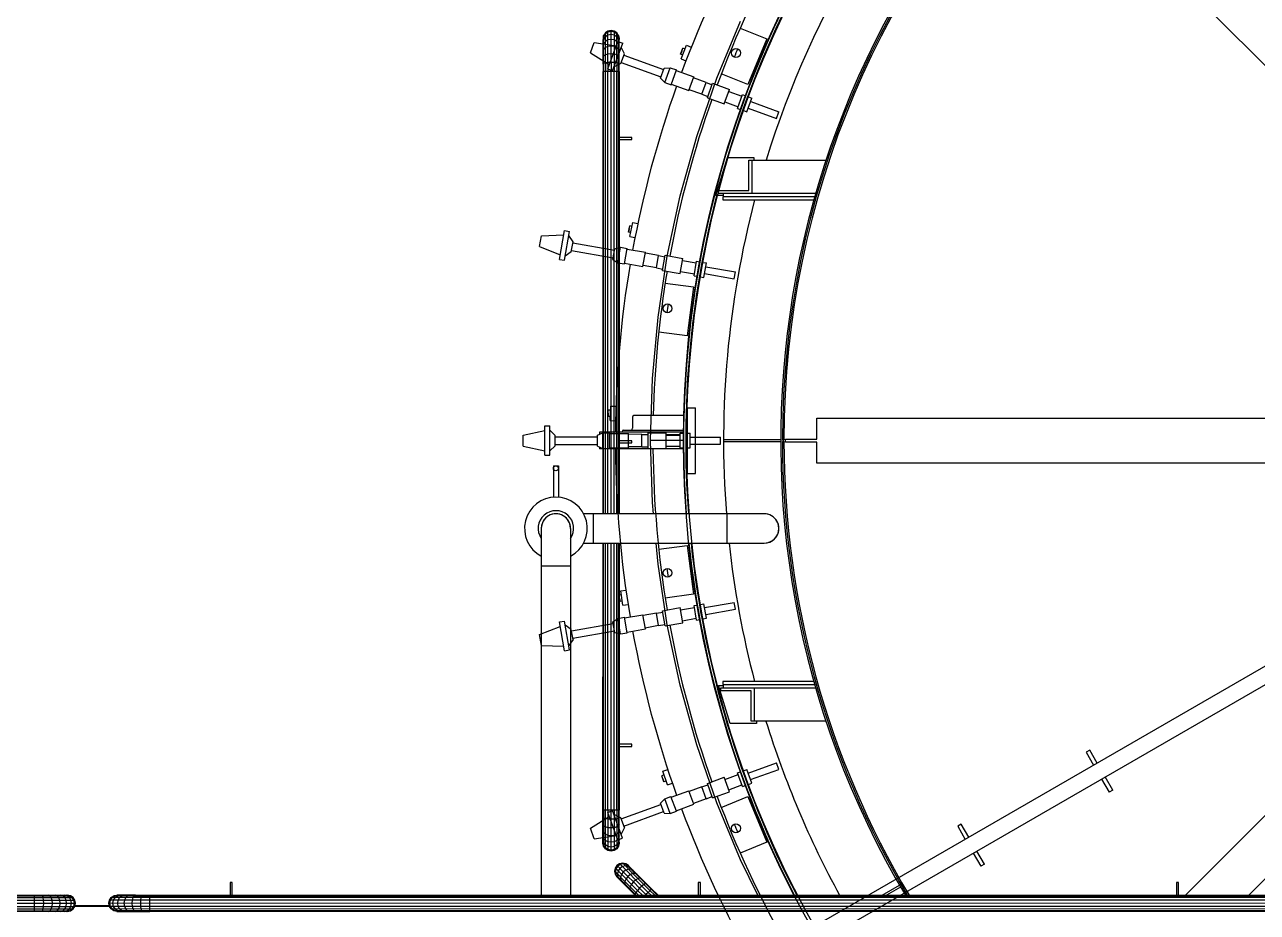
# Model space of a CAD drawing. Header units: metres. Extents: x 0 to 63075, y 0 to 44550.
# Drawn here: x 54617 to 55179, y 40156 to 40560 of the extents above; entities that cross this region are included whole.
import ezdxf

# ---------------------------------------------------------------- set-up
doc = ezdxf.new("R2010")
doc.units = ezdxf.units.M
doc.header["$LTSCALE"] = 75
for name, color, linetype in [('GSB', 7, 'Continuous'), ('ML6', 1, 'Continuous'), ('SDM', 7, 'Continuous'), ('SL1', 8, 'Continuous')]:
    doc.layers.add(name, color=color, linetype=linetype)
doc.styles.add('ROMANS', font='ROMANS.SHX')
doc.dimstyles.new('75___1-75', dxfattribs={"dimscale": 75, "dimtxt": 2.5, "dimasz": 2, "dimexe": 1.5, "dimexo": 1, "dimgap": 0.5, "dimtad": 1, "dimdec": 0, "dimzin": 12, "dimtxsty": 'ROMANS', "dimcen": 0, "dimclrd": 256, "dimclre": 256, "dimclrt": 3, "dimazin": 3, "dimtfac": 1, "dimtdec": 0, "dimtmove": 0, "dimatfit": 0, "dimfxl": 1, "dimlwd": -1, "dimlwe": -1, "dimarcsym": 0})

# ---------------------------------------------------------------- blocks, each defined once
blk = doc.blocks.new('A$C6bae614f')
at = {"layer": 'SL1'}
for p, q in [((382615.5, 43812.3), (380987, 45440.9)), ((379971.8, 44754), (380043.4, 44926.9)), ((380042.5, 44906.6), (380122.8, 44873.3)), ((379627.9, 44883.8), (379626, 44874.5)), ((379627.9, 44881.1), (379626, 44872)), ((379626, 44874.5), (379626, 44872)), ((379627.9, 44873), (379626, 44864.6)), ((379626, 44864.6), (379626, 44872)), ((379633.1, 44891.7), (379627.9, 44883.8)), ((379633.1, 44888.8), (379627.9, 44881.1)), ((379627.9, 44881.1), (379627.9, 44883.8)), ((379627.9, 44873), (379627.9, 44881.1)), ((379633.1, 44880.1), (379627.9, 44873)), ((379627.9, 44798.8), (379627.9, 44873)), ((379641.1, 44897), (379633.1, 44891.7)), ((379641.1, 44893.9), (379633.1, 44888.8)), ((379633.1, 44800.6), (379633.1, 44891.7)), ((379641.1, 44884.9), (379633.1, 44880.1)), ((379641.1, 44870.3), (379633.1, 44866.1)), ((379650.4, 44898.9), (379641.1, 44897)), ((379641.1, 44884.9), (379641.1, 44897)), ((379650.4, 44895.8), (379641.1, 44893.9)), ((379650.4, 44886.6), (379641.1, 44884.9)), ((379641.1, 44870.3), (379641.1, 44884.9)), ((379650.4, 44871.7), (379641.1, 44870.3)), ((379641.1, 44801.7), (379641.1, 44870.3)), ((379659.7, 44897), (379650.4, 44898.9)), ((379650.4, 44886.6), (379650.4, 44898.9)), ((379659.7, 44893.9), (379650.4, 44895.8)), ((379650.4, 44802.2), (379650.4, 44886.6)), ((379659.7, 44884.9), (379650.4, 44886.6)), ((379659.7, 44870.3), (379650.4, 44871.7)), ((379667.7, 44891.7), (379659.7, 44897)), ((379659.7, 44897), (379659.7, 44801.7)), ((379667.7, 44888.8), (379659.7, 44893.9)), ((379667.7, 44880.1), (379659.7, 44884.9)), ((379667.7, 44866.1), (379659.7, 44870.3)), ((379672.9, 44883.8), (379667.7, 44891.7)), ((379667.7, 44800.6), (379667.7, 44891.7)), ((379672.9, 44881.1), (379667.7, 44888.8)), ((379672.9, 44873), (379667.7, 44880.1)), ((379672.9, 44883.8), (379674.8, 44874.5)), ((379672.9, 44881.1), (379672.9, 44883.8)), ((379674.8, 44872), (379672.9, 44881.1)), ((379672.9, 44873), (379672.9, 44881.1)), ((379672.9, 44798.8), (379672.9, 44873)), ((379674.8, 44864.6), (379672.9, 44873)), ((379674.6, 44873.2), (379674.8, 44874.5)), ((379674.8, 44874.5), (379674.8, 44872)), ((379674.8, 44864.6), (379674.8, 44872)), ((380122.8, 44873.3), (380065.4, 44734.7)), ((379587.9, 44830.9), (379599.4, 44862.5)), ((379587.9, 44830.9), (379645.1, 44795.4)), ((379599.4, 44862.5), (379666.1, 44853)), ((379626, 44796.7), (379626, 44864.6)), ((379627.9, 44860), (379626, 44852.7)), ((379627.9, 44842.6), (379626, 44836.8)), ((379633.1, 44866.1), (379627.9, 44860)), ((379633.1, 44847.6), (379627.9, 44842.6)), ((379641.1, 44850.9), (379633.1, 44847.6)), ((379640.4, 44782.4), (379670.8, 44865.9)), ((379650.4, 44852), (379641.1, 44850.9)), ((379659.7, 44850.9), (379650.4, 44852)), ((379655.2, 44777), (379685.7, 44860.5)), ((379667.7, 44847.6), (379659.7, 44850.9)), ((379672.9, 44860), (379667.7, 44866.1)), ((379672.9, 44842.6), (379667.7, 44847.6)), ((379670.8, 44865.9), (379685.7, 44860.5)), ((379674.8, 44852.7), (379672.9, 44860)), ((379674.8, 44836.8), (379672.9, 44842.6)), ((379674.8, 44796.7), (379674.8, 44864.6)), ((379690.8, 44827.9), (379681.2, 44848.3)), ((379861.3, 44827.4), (379868.5, 44845.3)), ((379864.9, 44836.3), (379861.3, 44827.4)), ((379863.1, 44813.4), (379879.5, 44854.1)), ((379864.9, 44836.3), (379868.5, 44845.3)), ((379874.9, 44842.7), (379868.5, 44845.3)), ((379879.5, 44854.1), (379893.9, 44848.3)), ((379627.9, 44821.9), (379626, 44817.9)), ((379627.9, 44798.8), (379626, 44796.7)), ((379626, 44796.7), (379626, 44774.5)), ((379633.1, 44825.3), (379627.9, 44821.9)), ((379633.1, 44800.6), (379627.9, 44798.8)), ((379627.9, 44798.8), (379627.9, 44774.5)), ((379633.1, 44800.6), (379633.1, 44774.5)), ((379641.1, 44827.6), (379633.1, 44825.3)), ((379641.1, 44801.7), (379633.1, 44800.6)), ((379650.4, 44828.4), (379641.1, 44827.6)), ((379650.4, 44802.2), (379641.1, 44801.7)), ((379641.1, 44801.7), (379641.1, 44774.5)), ((379659.7, 44827.6), (379650.4, 44828.4)), ((379659.7, 44801.7), (379650.4, 44802.2)), ((379650.4, 44802.2), (379650.4, 44774.5)), ((379667.7, 44825.3), (379659.7, 44827.6)), ((379659.7, 44801.7), (379659.7, 44774.5)), ((379667.7, 44800.6), (379659.7, 44801.7)), ((379680.1, 44798.7), (379659.7, 44789.2)), ((379672.9, 44821.9), (379667.7, 44825.3)), ((379667.7, 44800.6), (379667.7, 44774.5)), ((379672.9, 44798.8), (379667.7, 44800.6)), ((379674.8, 44817.9), (379672.9, 44821.9)), ((379674.8, 44796.7), (379672.9, 44798.8)), ((379672.9, 44798.8), (379672.9, 44774.5)), ((379674.8, 44774.5), (379674.8, 44796.7)), ((379680.1, 44798.7), (379690.8, 44827.9)), ((379681.5, 44802.4), (379801.9, 44758.6)), ((379689.4, 44824.2), (379809.8, 44780.3)), ((379867.7, 44824.8), (379861.3, 44827.4)), ((379863.1, 44813.4), (379877.8, 44807.4)), ((379626, 43431.9), (379626, 44774.5)), ((379627.9, 44774.5), (379626, 44774.5)), ((379627.8, 43431.9), (379627.9, 44774.5)), ((379633.1, 44774.5), (379627.9, 44774.5)), ((379650.4, 44774.5), (379633.1, 44774.5)), ((379633.1, 43431.9), (379633.1, 44774.5)), ((379640.4, 44782.4), (379655.2, 44777)), ((379641, 43431.9), (379641.1, 44774.5)), ((379672.9, 44774.5), (379650.4, 44774.5)), ((379650.4, 43431.9), (379650.4, 44774.5)), ((379659.7, 43431.9), (379659.7, 44774.5)), ((379667.6, 43431.9), (379667.7, 44774.5)), ((379672.9, 43431.9), (379672.9, 44774.5)), ((379674.8, 44774.5), (379672.9, 44774.5)), ((379674.8, 44774.5), (379674.8, 43431.9)), ((379800.3, 44754.1), (379811.4, 44784.8)), ((379811.4, 44784.8), (379829.7, 44786.2)), ((379813.3, 44741.3), (379829.7, 44786.2)), ((379829.7, 44786.2), (379848.7, 44779.3)), ((379832.4, 44734.4), (379848.7, 44779.3)), ((379848.1, 44777.5), (379901.6, 44758)), ((379886.5, 44716.7), (379901.6, 44758)), ((379939.1, 44741.2), (379900.6, 44755.4)), ((380065.4, 44734.7), (379985.1, 44768)), ((379800.3, 44754.1), (379813.3, 44741.3)), ((379813.3, 44741.3), (379832.4, 44734.4)), ((379833.1, 44736.2), (379886.5, 44716.7)), ((379926.1, 44705.4), (379887.5, 44719.3)), ((379910.7, 44577), (379971.8, 44754)), ((379926.1, 44705.4), (379939.1, 44741.2)), ((379939.1, 44741.2), (379957.3, 44734.6)), ((379942.7, 44694.6), (379958.8, 44738.8)), ((379958.8, 44738.8), (380009.8, 44720.2)), ((379993.8, 44676.1), (380009.8, 44720.2)), ((379926.1, 44705.4), (379944.3, 44698.8)), ((379942.7, 44694.6), (379993.8, 44676.1)), ((379996.1, 44682.4), (380036.2, 44667.8)), ((380007.5, 44713.9), (380047.7, 44699.3)), ((380034.3, 44662.6), (380049.5, 44704.4)), ((380049.5, 44704.4), (380059, 44701)), ((380063, 44652.2), (380078.2, 44694)), ((380067.9, 44697.7), (380078.2, 44694)), ((380074.2, 44683.1), (380160, 44651.9)), ((380034.3, 44662.6), (380043.8, 44659.2)), ((380052.7, 44655.9), (380063, 44652.2)), ((380067, 44663.1), (380152.8, 44631.9)), ((380152.8, 44631.9), (380160, 44651.9)), ((379713.9, 44574.5), (379674.8, 44574.5)), ((379674.8, 44568.1), (379713.9, 44568.1)), ((379713.9, 44568.1), (379713.9, 44574.5)), ((379860.4, 44396.7), (379910.7, 44577)), ((379968.7, 44398.1), (380003.7, 44513.1)), ((380003.7, 44513.1), (380083.7, 44513.1)), ((380068.2, 44413.6), (380068.2, 44505.7)), ((380068.2, 44505.7), (380303, 44505.7)), ((380077.7, 44505.7), (380077.7, 44404.1)), ((380083.7, 44513.1), (380083.7, 44505.7)), ((379821.1, 44213.7), (379860.4, 44396.7)), ((379991.9, 44398.1), (379968.7, 44398.1)), ((379976.1, 44404.1), (379976.1, 44413.6)), ((379976.1, 44413.6), (380068.2, 44413.6)), ((380271.5, 44404.1), (379976.1, 44404.1)), ((380268.7, 44394.6), (379989.4, 44394.6)), ((379989.4, 44394.6), (379989.4, 44385)), ((379989.4, 44385), (380266, 44385)), ((379991.9, 44394.6), (379991.9, 44404.1)), ((379703.2, 44287), (379707.3, 44305.9)), ((379705.2, 44296.5), (379707.3, 44305.9)), ((379714, 44304.5), (379707.3, 44305.9)), ((379707.5, 44273.5), (379716.6, 44316.5)), ((379716.6, 44316.5), (379731.7, 44313.3)), ((379433.4, 44243.1), (379439.2, 44276.2)), ((379439.2, 44276.2), (379506.5, 44278.4)), ((379493.5, 44204.4), (379508.9, 44291.9)), ((379508.9, 44291.9), (379524.5, 44289.2)), ((379509.1, 44201.6), (379524.5, 44289.2)), ((379535.2, 44257.9), (379522.3, 44276.4)), ((379705.2, 44296.5), (379703.2, 44287)), ((379710, 44285.6), (379703.2, 44287)), ((379707.5, 44273.5), (379723, 44270.2)), ((379433.4, 44243.1), (379495.9, 44217.9)), ((379529.8, 44227.3), (379535.2, 44257.9)), ((379530.5, 44231.2), (379656.7, 44209)), ((379534.5, 44254), (379660.7, 44231.8)), ((379655.9, 44204.3), (379661.5, 44236.4)), ((379661.5, 44236.4), (379679.2, 44241)), ((379670.9, 44194), (379679.2, 44241)), ((379679.2, 44241), (379699.2, 44237.5)), ((379690.9, 44190.4), (379699.2, 44237.5)), ((379698.9, 44235.6), (379755, 44225.7)), ((379493.5, 44204.4), (379509.1, 44201.6)), ((379529.8, 44227.3), (379511.3, 44214.4)), ((379655.9, 44204.3), (379670.9, 44194)), ((379670.9, 44194), (379690.9, 44190.4)), ((379747.3, 44182.4), (379755, 44225.7)), ((379794.8, 44215.7), (379754.5, 44223)), ((379788.2, 44178.2), (379794.8, 44215.7)), ((379793, 44028.6), (379821.1, 44213.7)), ((379794.8, 44215.7), (379813.9, 44212.3)), ((379806.5, 44170.5), (379814.7, 44216.7)), ((379814.7, 44216.7), (379868.1, 44207.3)), ((379860, 44161), (379868.1, 44207.3)), ((379867, 44200.7), (379909, 44193.3)), ((379902.2, 44154.8), (379910, 44198.7)), ((379910, 44198.7), (379919.9, 44196.9)), ((379929.3, 44195.3), (379940, 44193.4)), ((379691.3, 44192.3), (379747.3, 44182.4)), ((379788.2, 44178.2), (379747.8, 44185.2)), ((379788.2, 44178.2), (379807.3, 44174.8)), ((379806.5, 44170.5), (379860, 44161)), ((379861.1, 44167.6), (379903.2, 44160.2)), ((379932.3, 44149.5), (379940, 44193.4)), ((379934.3, 44161), (380024.2, 44145.1)), ((379938, 44181.9), (380027.9, 44166.1)), ((380024.2, 44145.1), (380027.9, 44166.1)), ((379814.7, 44132), (379900.9, 44120.7)), ((379900.9, 44120.7), (379881.3, 43971.9)), ((379902.2, 44154.8), (379912.2, 44153.1)), ((379921.5, 44151.4), (379932.3, 44149.5)), ((379776, 43842.2), (379793, 44028.6)), ((379881.3, 43971.9), (379795.1, 43983.3)), ((379770.4, 43655.1), (379776, 43842.2)), ((379641.4, 43727.4), (379642.1, 43746.8)), ((379641.7, 43737.1), (379642.1, 43746.8)), ((379649, 43746.5), (379642.1, 43746.8)), ((379647.9, 43714.9), (379649.4, 43758.8)), ((379649.4, 43758.8), (379664.9, 43758.3)), ((379881.6, 43754.1), (379907, 43754.1)), ((379881.6, 43754.1), (379881.6, 43554.1)), ((379907, 43554.1), (379907, 43754.1)), ((379641.7, 43737.1), (379641.4, 43727.4)), ((379648.4, 43727.2), (379641.4, 43727.4)), ((379647.9, 43714.9), (379663.8, 43714.3)), ((379716, 43691.8), (379716, 43725.3)), ((379871.3, 43730.3), (379719.5, 43730.3)), ((380275.1, 43722.3), (382578.2, 43722.2)), ((380275.1, 43658.8), (380275.1, 43722.3)), ((379383.3, 43670.9), (379449.2, 43684.7)), ((379383.3, 43637.3), (379383.3, 43670.9)), ((379449.2, 43609.6), (379449.2, 43698.5)), ((379449.2, 43698.5), (379465, 43698.5)), ((379465, 43609.6), (379465, 43698.5)), ((379481, 43669.6), (379465, 43685.5)), ((379481, 43638.5), (379481, 43669.6)), ((379609.1, 43670.4), (379625.8, 43677.9)), ((379609.1, 43637.7), (379609.1, 43670.4)), ((379870.5, 43679.5), (379615.4, 43679.5)), ((379615.4, 43679.5), (379615.4, 43673.2)), ((379625.8, 43630.2), (379625.8, 43677.9)), ((379625.8, 43677.9), (379646.1, 43677.9)), ((379646.1, 43630.2), (379646.1, 43677.9)), ((379646.1, 43676.1), (379703, 43676.1)), ((379684.5, 43680.8), (379684.5, 43679.5)), ((379688.1, 43685.8), (379870.5, 43685.8)), ((379703, 43632.1), (379703, 43676.1)), ((379744, 43673.1), (379703, 43673.3)), ((379744, 43635), (379744, 43673.1)), ((379744, 43673.1), (379763.4, 43673.1)), ((379763.4, 43630.6), (379763.4, 43677.6)), ((379763.4, 43677.6), (379817.7, 43677.6)), ((379817.7, 43630.6), (379817.7, 43677.6)), ((379817.7, 43673.1), (379860.4, 43673.1)), ((379817.7, 43670.8), (379860.4, 43670.8)), ((379860.4, 43631.8), (379860.4, 43676.3)), ((379860.4, 43676.3), (379870.4, 43676.3)), ((379879.9, 43676.3), (379890.9, 43676.3)), ((379890.9, 43631.8), (379890.9, 43676.3)), ((379383.3, 43637.3), (379449.2, 43623.4)), ((379481, 43638.5), (379465, 43622.6)), ((379481, 43665.6), (379609.1, 43665.6)), ((379481, 43642.5), (379609.1, 43642.5)), ((379609.1, 43637.7), (379625.8, 43630.2)), ((379615.4, 43634.9), (379615.4, 43628.7)), ((379713.9, 43653.4), (379674.8, 43653.4)), ((379674.8, 43647), (379713.9, 43647)), ((379744, 43635), (379703, 43634.9)), ((379713.9, 43647), (379713.9, 43653.4)), ((379744, 43635), (379763.4, 43635)), ((379770.4, 43654.1), (379770.4, 43655.1)), ((379770.4, 43653.1), (379770.4, 43654.1)), ((379870.4, 43654.1), (379770.4, 43654.1)), ((379776, 43466), (379770.4, 43653.1)), ((379817.7, 43637.3), (379860.4, 43637.3)), ((379890.9, 43664.7), (379982.2, 43664.7)), ((379890.9, 43643.5), (379982.2, 43643.4)), ((379982.2, 43643.4), (379982.2, 43664.7)), ((379991.9, 43657.2), (380165.4, 43657.2)), ((380165.4, 43650.9), (379991.9, 43650.9)), ((380170.4, 43656.4), (380175.1, 43656.4)), ((380175.1, 43651.7), (380170.4, 43651.7)), ((380179.9, 43649.3), (380179.9, 43658.8)), ((380179.9, 43658.8), (380275.1, 43658.8)), ((380275.1, 43649.3), (380179.9, 43649.3)), ((380275.1, 43585.8), (380275.1, 43649.3)), ((379449.2, 43609.6), (379465, 43609.6)), ((379870.5, 43628.7), (379615.4, 43628.7)), ((379625.8, 43630.2), (379646.1, 43630.2)), ((379646.1, 43632.1), (379703, 43632.1)), ((379763.4, 43630.6), (379817.7, 43630.6)), ((379860.4, 43631.8), (379870.4, 43631.8)), ((379879.9, 43631.8), (379890.9, 43631.8)), ((379475.5, 43577.5), (379490.5, 43577.5)), ((379475.5, 43577.5), (379475.5, 43482.5)), ((379490.5, 43577.5), (379490.5, 43482.5)), ((382578.2, 43585.7), (380275.1, 43585.8)), ((379881.6, 43554.1), (379907, 43554.1)), ((381393.7, 42273.9), (382615.5, 43495.7)), ((379779.1, 43431.9), (379776, 43466)), ((380115.4, 43431.9), (379567.3, 43431.9)), ((379597, 43343), (379597, 43431.9)), ((380001.4, 43431.9), (380001.4, 43343)), ((379438.6, 43387.5), (379438.5, 42274)), ((379527.5, 43387.5), (379527.4, 42274)), ((382712.1, 43399.1), (381586.8, 42273.9)), ((379567.3, 43343), (380115.4, 43343)), ((379625.9, 42532.3), (379626, 43343)), ((379627.8, 42532.3), (379627.8, 43343)), ((379633.1, 42532.3), (379633.1, 43343)), ((379641, 42532.3), (379641, 43343)), ((379650.3, 42532.3), (379650.4, 43343)), ((379659.7, 42532.3), (379659.7, 43343)), ((379667.6, 42532.3), (379667.6, 43343)), ((379672.9, 42532.3), (379672.9, 43343)), ((379674.8, 43343), (379674.7, 42532.3)), ((379792.9, 43279.5), (379787.2, 43343)), ((379795.1, 43324.8), (379881.3, 43336.2)), ((379881.3, 43336.2), (379900.8, 43187.5)), ((379527.5, 43273.5), (379438.6, 43273.5)), ((379821.1, 43094.5), (379792.9, 43279.5)), ((379681.9, 43185.7), (379675, 43184.8)), ((379677.7, 43165.6), (379675, 43184.8)), ((379676.3, 43175.2), (379675, 43184.8)), ((379680.2, 43197.9), (379695.5, 43200.1)), ((379686.3, 43154.4), (379680.2, 43197.9)), ((379900.8, 43187.5), (379814.7, 43176.1)), ((379676.3, 43175.2), (379677.7, 43165.6)), ((379684.6, 43166.6), (379677.7, 43165.6)), ((379686.3, 43154.4), (379702, 43156.6)), ((379806.5, 43137.7), (379859.9, 43147.1)), ((379868.1, 43100.8), (379859.9, 43147.1)), ((379861.1, 43140.5), (379903.2, 43147.9)), ((379902.2, 43153.3), (379912.1, 43155)), ((379909.9, 43109.5), (379902.2, 43153.3)), ((379921.5, 43156.7), (379932.3, 43158.6)), ((379940, 43114.8), (379932.3, 43158.6)), ((379934.3, 43147.1), (380024.2, 43163)), ((380027.9, 43142), (380024.2, 43163)), ((381992.3, 43174.9), (380268.5, 42179.8)), ((379655.8, 43103.8), (379670.9, 43114.2)), ((379670.9, 43114.2), (379690.9, 43117.7)), ((379679.2, 43067.1), (379670.9, 43114.2)), ((379699.2, 43070.7), (379690.9, 43117.7)), ((379691.2, 43115.8), (379747.3, 43125.7)), ((379754.9, 43082.4), (379747.3, 43125.7)), ((379788.2, 43129.9), (379747.8, 43123)), ((379788.2, 43129.9), (379807.2, 43133.3)), ((379794.8, 43092.4), (379788.2, 43129.9)), ((379814.6, 43091.4), (379806.5, 43137.7)), ((379866.9, 43107.4), (379909, 43114.9)), ((379909.9, 43109.5), (379919.9, 43111.2)), ((379929.2, 43112.9), (379940, 43114.8)), ((379938, 43126.2), (380027.9, 43142)), ((382016.4, 43133.1), (380292.6, 42137.9)), ((379433.3, 43065.1), (379495.8, 43090.2)), ((379493.5, 43103.8), (379509, 43106.5)), ((379508.9, 43016.2), (379493.5, 43103.8)), ((379524.5, 43019), (379509, 43106.5)), ((379529.8, 43080.8), (379511.3, 43093.7)), ((379535.2, 43050.2), (379529.8, 43080.8)), ((379530.5, 43076.9), (379656.7, 43099.1)), ((379534.5, 43054.1), (379660.7, 43076.4)), ((379661.5, 43071.7), (379655.8, 43103.8)), ((379661.5, 43071.7), (379679.2, 43067.1)), ((379698.9, 43072.5), (379754.9, 43082.4)), ((379794.8, 43092.4), (379754.4, 43085.1)), ((379794.8, 43092.4), (379813.9, 43095.8)), ((379814.6, 43091.4), (379868.1, 43100.8)), ((379860.4, 42911.4), (379821.1, 43094.5)), ((379439.2, 43032), (379433.3, 43065.1)), ((379535.2, 43050.2), (379522.2, 43031.8)), ((379679.2, 43067.1), (379699.2, 43070.7)), ((379439.2, 43032), (379506.5, 43029.8)), ((379508.9, 43016.2), (379524.5, 43019)), ((380266, 42923.1), (379989.4, 42923.1)), ((379989.4, 42923.1), (379989.4, 42913.5)), ((379910.7, 42731.1), (379860.4, 42911.4)), ((379976.6, 42910.4), (379991.9, 42910.4)), ((380011.6, 42795.4), (379976.6, 42910.4)), ((379983.6, 42904), (380271.4, 42904)), ((379983.6, 42894.5), (379983.6, 42904)), ((380075.7, 42894.5), (379983.6, 42894.5)), ((379989.4, 42913.5), (380268.7, 42913.5)), ((379991.9, 42904), (379991.9, 42913.5)), ((380075.7, 42802.4), (380075.7, 42894.5)), ((380085.2, 42904), (380085.2, 42802.4)), ((380091.6, 42795.4), (380011.6, 42795.4)), ((380302.9, 42802.4), (380075.7, 42802.4)), ((380091.6, 42802.4), (380091.6, 42795.4)), ((379713.8, 42732.3), (379674.7, 42732.3)), ((379674.7, 42725.9), (379713.8, 42725.9)), ((379713.8, 42725.9), (379713.8, 42732.3)), ((379971.7, 42554.1), (379910.7, 42731.1)), ((381103.3, 42714.6), (381092.3, 42708.3)), ((381092.3, 42708.3), (381115.2, 42668.6)), ((381126.2, 42674.9), (381103.3, 42714.6)), ((380066.9, 42645), (380152.7, 42676.2)), ((380160, 42656.2), (380152.7, 42676.2)), ((379811.6, 42639.1), (379805, 42637)), ((379811, 42618.6), (379805, 42637)), ((379808, 42627.8), (379805, 42637)), ((379807.8, 42650.9), (379822.5, 42655.7)), ((379821.4, 42609.1), (379807.8, 42650.9)), ((379808, 42627.8), (379811, 42618.6)), ((379942.7, 42613.5), (379993.7, 42632)), ((380009.8, 42587.9), (379993.7, 42632)), ((379996, 42625.7), (380036.1, 42640.3)), ((380034.2, 42645.5), (380043.7, 42648.9)), ((380049.5, 42603.7), (380034.2, 42645.5)), ((380052.7, 42652.2), (380062.9, 42655.9)), ((380078.1, 42614.1), (380062.9, 42655.9)), ((380074.1, 42625), (380160, 42656.2)), ((381139.4, 42626.8), (381162.3, 42587)), ((381173.3, 42593.4), (381150.4, 42633.1)), ((379817.6, 42620.8), (379811, 42618.6)), ((379821.4, 42609.1), (379836.5, 42614)), ((379833, 42572), (379886.5, 42591.4)), ((379901.5, 42550.1), (379886.5, 42591.4)), ((379926, 42602.7), (379887.4, 42588.8)), ((379926, 42602.7), (379944.2, 42609.3)), ((379939, 42566.9), (379926, 42602.7)), ((379958.7, 42569.3), (379942.7, 42613.5)), ((379958.7, 42569.3), (380009.8, 42587.9)), ((380007.5, 42594.2), (380047.6, 42608.8)), ((380049.5, 42603.7), (380058.9, 42607.1)), ((380067.9, 42610.4), (380078.1, 42614.1)), ((381173.3, 42593.4), (381162.3, 42587)), ((379681.4, 42505.7), (379801.8, 42549.5)), ((379800.2, 42554), (379813.2, 42566.8)), ((379811.4, 42523.3), (379800.2, 42554)), ((379813.2, 42566.8), (379832.3, 42573.7)), ((379829.6, 42521.9), (379813.2, 42566.8)), ((379848.7, 42528.9), (379832.3, 42573.7)), ((379848, 42530.6), (379901.5, 42550.1)), ((379939, 42566.9), (379900.5, 42552.7)), ((379939, 42566.9), (379957.2, 42573.5)), ((380043.3, 42381.2), (379971.7, 42554.1)), ((379985, 42540.1), (380065.4, 42573.4)), ((380065.4, 42573.4), (380122.8, 42434.8)), ((379587.8, 42477.2), (379645, 42512.8)), ((379625.9, 42434.8), (379625.9, 42532.3)), ((379674.7, 42532.3), (379625.9, 42532.3)), ((379627.8, 42507.9), (379625.9, 42510)), ((379627.8, 42532.3), (379627.8, 42422.9)), ((379633.1, 42417.9), (379633.1, 42532.3)), ((379640.3, 42525.7), (379655.2, 42531.1)), ((379670.7, 42442.2), (379640.3, 42525.7)), ((379641, 42532.3), (379641, 42409.7)), ((379650.3, 42504.6), (379650.3, 42532.3)), ((379685.6, 42447.6), (379655.2, 42531.1)), ((379680, 42509.4), (379659.6, 42518.9)), ((379659.7, 42532.3), (379659.7, 42409.7)), ((379667.6, 42532.3), (379667.6, 42415)), ((379672.9, 42532.3), (379672.9, 42422.9)), ((379674.7, 42510), (379672.9, 42507.9)), ((379674.7, 42434.8), (379674.7, 42532.3)), ((379689.3, 42484), (379809.7, 42527.8)), ((379811.4, 42523.3), (379829.6, 42521.9)), ((379829.6, 42521.9), (379848.7, 42528.9)), ((379599.3, 42445.6), (379587.8, 42477.2)), ((379627.8, 42484.8), (379625.9, 42488.9)), ((379633.1, 42506.2), (379627.8, 42507.9)), ((379633.1, 42481.4), (379627.8, 42484.8)), ((379641, 42505), (379633.1, 42506.2)), ((379641, 42479.1), (379633.1, 42481.4)), ((379650.3, 42504.6), (379641, 42505)), ((379650.3, 42478.3), (379641, 42479.1)), ((379659.7, 42505), (379650.3, 42504.6)), ((379650.3, 42478.3), (379650.3, 42504.6)), ((379659.7, 42479.1), (379650.3, 42478.3)), ((379650.3, 42435), (379650.3, 42478.3)), ((379667.6, 42506.2), (379659.7, 42505)), ((379667.6, 42481.4), (379659.7, 42479.1)), ((379672.9, 42507.9), (379667.6, 42506.2)), ((379672.9, 42484.8), (379667.6, 42481.4)), ((379674.7, 42488.9), (379672.9, 42484.8)), ((379690.7, 42480.2), (379680, 42509.4)), ((379690.7, 42480.2), (379681.1, 42459.8)), ((380713.6, 42489.7), (380702.6, 42483.3)), ((380702.6, 42483.3), (380725.5, 42443.6)), ((380736.5, 42449.9), (380713.6, 42489.7)), ((379599.3, 42445.6), (379666, 42455.1)), ((379625.9, 42469.9), (379627.8, 42464.1)), ((379625.9, 42454.1), (379627.8, 42461.4)), ((379627.8, 42446.8), (379625.9, 42454.1)), ((379627.8, 42433.7), (379625.9, 42442.2)), ((379627.8, 42425.7), (379625.9, 42434.8)), ((379625.9, 42434.8), (379625.9, 42432.3)), ((379627.3, 42448.5), (379627.8, 42450.6)), ((379633.1, 42459.1), (379627.8, 42464.1)), ((379633.1, 42440.6), (379627.8, 42446.8)), ((379641, 42455.9), (379633.1, 42459.1)), ((379641, 42436.4), (379633.1, 42440.6)), ((379650.3, 42454.7), (379641, 42455.9)), ((379650.3, 42435), (379641, 42436.4)), ((379659.7, 42455.9), (379650.3, 42454.7)), ((379659.7, 42436.4), (379650.3, 42435)), ((379650.3, 42420.2), (379650.3, 42435)), ((379667.6, 42459.1), (379659.7, 42455.9)), ((379667.6, 42440.6), (379659.7, 42436.4)), ((379672.9, 42464.1), (379667.6, 42459.1)), ((379672.9, 42446.8), (379667.6, 42440.6)), ((379670.7, 42442.2), (379685.6, 42447.6)), ((379674.7, 42469.9), (379672.9, 42464.1)), ((379674.7, 42454.1), (379672.9, 42446.8)), ((379674.7, 42442.2), (379672.9, 42433.7)), ((379674.7, 42434.8), (379672.9, 42425.7)), ((379674.7, 42432.3), (379674.7, 42434.8)), ((380122.8, 42434.8), (380042.4, 42401.5)), ((379627.8, 42422.9), (379625.9, 42432.3)), ((379633.1, 42426.6), (379627.8, 42433.7)), ((379633.1, 42417.9), (379627.8, 42425.7)), ((379633.1, 42415), (379627.8, 42422.9)), ((379641, 42421.8), (379633.1, 42426.6)), ((379641, 42412.8), (379633.1, 42417.9)), ((379633.1, 42417.9), (379633.1, 42415)), ((379641, 42409.7), (379633.1, 42415)), ((379650.3, 42420.2), (379641, 42421.8)), ((379650.3, 42411), (379641, 42412.8)), ((379650.3, 42407.9), (379641, 42409.7)), ((379659.7, 42421.8), (379650.3, 42420.2)), ((379650.3, 42411), (379650.3, 42420.2)), ((379659.7, 42412.8), (379650.3, 42411)), ((379650.3, 42411), (379650.3, 42407.9)), ((379659.7, 42409.7), (379650.3, 42407.9)), ((379667.6, 42426.6), (379659.7, 42421.8)), ((379667.6, 42417.9), (379659.7, 42412.8)), ((379667.6, 42415), (379659.7, 42409.7)), ((379672.9, 42433.7), (379667.6, 42426.6)), ((379672.9, 42425.7), (379667.6, 42417.9)), ((379672.9, 42422.9), (379667.6, 42415)), ((379674.7, 42432.3), (379672.9, 42422.9)), ((380749.6, 42401.8), (380772.6, 42362.1)), ((380783.6, 42368.4), (380760.6, 42408.1)), ((379668.4, 42364.2), (379663.1, 42356.2)), ((379670.6, 42361.9), (379665.3, 42354.1)), ((379676.3, 42369.4), (379668.4, 42364.2)), ((379670.6, 42361.9), (379668.4, 42364.2)), ((379678.5, 42367.3), (379670.6, 42361.9)), ((379687.6, 42345), (379670.6, 42361.9)), ((379685.7, 42371.3), (379676.3, 42369.4)), ((379684.9, 42360.9), (379676.3, 42369.4)), ((379684.9, 42360.9), (379677.1, 42355.4)), ((379687.8, 42369.2), (379678.5, 42367.3)), ((379693.9, 42363.1), (379684.9, 42360.9)), ((379684.9, 42360.9), (379743.7, 42302.1)), ((379695, 42369.4), (379685.7, 42371.3)), ((379687.8, 42369.2), (379685.7, 42371.3)), ((379716.9, 42340.1), (379687.8, 42369.2)), ((379697, 42367.5), (379687.8, 42369.2)), ((379702.7, 42361.8), (379693.9, 42363.1)), ((379702.9, 42364.2), (379695, 42369.4)), ((379697, 42367.5), (379695, 42369.4)), ((379704.7, 42362.4), (379697, 42367.5)), ((379702.7, 42361.8), (379697, 42367.5)), ((379709.9, 42357.1), (379702.7, 42361.8)), ((379711.9, 42352.6), (379702.7, 42361.8)), ((379704.7, 42362.4), (379702.9, 42364.2)), ((379729.6, 42337.5), (379704.7, 42362.4)), ((380095.6, 42274), (380043.3, 42381.2)), ((380783.6, 42368.4), (380772.6, 42362.1)), ((379663.1, 42356.2), (379661.3, 42346.9)), ((379661.3, 42346.9), (379663.1, 42337.6)), ((379663.4, 42344.8), (379661.3, 42346.9)), ((379665.3, 42354.1), (379663.1, 42356.2)), ((379663.1, 42337.6), (379668.4, 42329.6)), ((379665.1, 42335.6), (379663.1, 42337.6)), ((379665.3, 42354.1), (379663.4, 42344.8)), ((379692.5, 42315.7), (379663.4, 42344.8)), ((379663.4, 42344.8), (379665.1, 42335.6)), ((379665.1, 42335.6), (379670.2, 42327.9)), ((379670.8, 42329.9), (379665.1, 42335.6)), ((379671.7, 42347.7), (379665.3, 42354.1)), ((379670.2, 42327.9), (379668.4, 42329.6)), ((379671.7, 42347.7), (379669.5, 42338.7)), ((379669.5, 42338.7), (379670.8, 42329.9)), ((379683.9, 42314.2), (379670.2, 42327.9)), ((379670.8, 42329.9), (379675.4, 42322.6)), ((379680, 42320.7), (379670.8, 42329.9)), ((379677.1, 42355.4), (379671.7, 42347.7)), ((379730.5, 42288.9), (379671.7, 42347.7)), ((379682, 42337.3), (379679.4, 42328.8)), ((379679.4, 42328.8), (379680, 42320.7)), ((379687.6, 42345), (379682, 42337.3)), ((379695.2, 42350.5), (379687.6, 42345)), ((379701.5, 42331), (379687.6, 42345)), ((379695.8, 42323.6), (379692.5, 42315.7)), ((379703.8, 42353.2), (379695.2, 42350.5)), ((379701.5, 42331), (379695.8, 42323.6)), ((379709, 42336.8), (379701.5, 42331)), ((379718.2, 42314.4), (379701.5, 42331)), ((379711.9, 42352.6), (379703.8, 42353.2)), ((379716.9, 42340.1), (379709, 42336.8)), ((379738.8, 42325.7), (379711.9, 42352.6)), ((379718.4, 42348.7), (379711.9, 42352.6)), ((379724.1, 42340.3), (379716.9, 42340.1)), ((379750.1, 42306.8), (379716.9, 42340.1)), ((379729.6, 42337.5), (379724.1, 42340.3)), ((379732.6, 42324.4), (379725.4, 42320.4)), ((379757.9, 42309.2), (379729.6, 42337.5)), ((379738.8, 42325.7), (379732.6, 42324.4)), ((379743, 42324.1), (379738.8, 42325.7)), ((379755.1, 42309.3), (379738.8, 42325.7)), ((378500.3, 42313.1), (378494, 42313.1)), ((378494, 42313.1), (378494, 42274)), ((378500.3, 42274), (378500.3, 42313.1)), ((379723.2, 42277.5), (379680, 42320.7)), ((379680, 42320.7), (379683.9, 42314.2)), ((379695, 42303), (379683.9, 42314.2)), ((379692.5, 42315.7), (379692.2, 42308.5)), ((379692.2, 42308.5), (379695, 42303)), ((379708.2, 42300), (379692.5, 42315.7)), ((379708.5, 42289.6), (379695, 42303)), ((379708.2, 42300), (379706.9, 42293.8)), ((379706.9, 42293.8), (379708.5, 42289.6)), ((379712.2, 42307.2), (379708.2, 42300)), ((379725.7, 42282.4), (379708.2, 42300)), ((379723.4, 42274.7), (379708.5, 42289.6)), ((379718.2, 42314.4), (379712.2, 42307.2)), ((379725.4, 42320.4), (379718.2, 42314.4)), ((379736.8, 42295.8), (379718.2, 42314.4)), ((379730.5, 42288.9), (379725.7, 42282.4)), ((379736.8, 42295.8), (379730.5, 42288.9)), ((379730.5, 42288.9), (379745.4, 42274)), ((379743.7, 42302.1), (379736.8, 42295.8)), ((379736.8, 42295.8), (379756.4, 42276.2)), ((379750.1, 42306.8), (379743.7, 42302.1)), ((379743.7, 42302.1), (379763, 42282.8)), ((379755.1, 42309.3), (379750.1, 42306.8)), ((379750.1, 42306.8), (379768.6, 42288.4)), ((379757.9, 42309.2), (379755.1, 42309.3)), ((379755.1, 42309.3), (379772.3, 42292.1)), ((379773.6, 42293.4), (379757.9, 42309.2)), ((379772.3, 42292.1), (379763, 42282.8)), ((379783, 42274), (379768.6, 42288.4)), ((379773.6, 42293.4), (379772.3, 42292.1)), ((379790.5, 42274), (379772.3, 42292.1)), ((379773.6, 42293.4), (379793.1, 42274)), ((379915.2, 42313.1), (379915.2, 42274)), ((379921.6, 42313.1), (379915.2, 42313.1)), ((379921.6, 42274), (379921.6, 42313.1)), ((380473.6, 42273.9), (380526.1, 42304.3)), ((380529.3, 42298.8), (380486.3, 42273.9)), ((381366.5, 42313), (381366.5, 42273.9)), ((381372.8, 42313), (381366.5, 42313)), ((381372.8, 42273.9), (381372.8, 42313)), ((373265.3, 42274.2), (378000.3, 42274)), ((373265.3, 42272.3), (378009.7, 42272.2)), ((373265.3, 42267), (378017.6, 42266.9)), ((373265.3, 42259.1), (378022.9, 42259)), ((373265.3, 42249.8), (378024.7, 42249.6)), ((377900.3, 42272.2), (377900.3, 42274)), ((377900.3, 42266.9), (377900.3, 42272.2)), ((377900.3, 42259), (377900.3, 42266.9)), ((377900.3, 42249.6), (377900.3, 42259)), ((377900.3, 42240.3), (377900.3, 42249.6)), ((377924.6, 42272.2), (377922.6, 42274)), ((377926.4, 42266.9), (377924.6, 42272.2)), ((377927.6, 42259), (377926.4, 42266.9)), ((377928, 42249.6), (377927.6, 42259)), ((377927.6, 42240.3), (377928, 42249.6)), ((377947.8, 42272.2), (377943.7, 42274)), ((377951.2, 42266.9), (377947.8, 42272.2)), ((377953.5, 42259), (377951.2, 42266.9)), ((377954.3, 42249.6), (377953.5, 42259)), ((377953.5, 42240.3), (377954.3, 42249.6)), ((377968.5, 42272.2), (377962.7, 42274)), ((377973.4, 42266.9), (377968.5, 42272.2)), ((377976.7, 42259), (377973.4, 42266.9)), ((377977.9, 42249.6), (377976.7, 42259)), ((377976.7, 42240.3), (377977.9, 42249.6)), ((377985.8, 42272.2), (377978.5, 42274)), ((377992, 42266.9), (377985.8, 42272.2)), ((377998.8, 42272.2), (377990.4, 42274)), ((377996.1, 42259), (377992, 42266.9)), ((377997.6, 42249.6), (377996.1, 42259)), ((377996.1, 42240.3), (377997.6, 42249.6)), ((378006.9, 42272.2), (377997.8, 42274)), ((378006, 42266.9), (377998.8, 42272.2)), ((378009.7, 42272.2), (378000.3, 42274)), ((378010.7, 42259), (378006, 42266.9)), ((378014.6, 42266.9), (378006.9, 42272.2)), ((378017.6, 42266.9), (378009.7, 42272.2)), ((378012.4, 42249.6), (378010.7, 42259)), ((378010.7, 42240.3), (378012.4, 42249.6)), ((378019.8, 42259), (378014.6, 42266.9)), ((378022.9, 42259), (378017.6, 42266.9)), ((378021.6, 42249.6), (378019.8, 42259)), ((378019.8, 42240.3), (378021.6, 42249.6)), ((378024.7, 42249.6), (378022.9, 42259)), ((378022.9, 42240.3), (378024.7, 42249.6)), ((378125.9, 42249.6), (378127.8, 42259)), ((384599.7, 42249.4), (378125.9, 42249.6)), ((378127.8, 42240.3), (378125.9, 42249.6)), ((378127.8, 42259), (378133.1, 42266.9)), ((384597.9, 42258.7), (378127.8, 42259)), ((378129, 42249.6), (378130.9, 42259)), ((378130.9, 42240.3), (378129, 42249.6)), ((378130.9, 42259), (378136, 42266.9)), ((378133.1, 42266.9), (378141, 42272.2)), ((384592.6, 42266.7), (378133.1, 42266.9)), ((378136, 42266.9), (378143.7, 42272.2)), ((378138.2, 42249.6), (378139.9, 42259)), ((378139.9, 42240.3), (378138.2, 42249.6)), ((378139.9, 42259), (378144.7, 42266.9)), ((378141, 42272.2), (378150.3, 42274)), ((378202.9, 42272.2), (378141, 42272.2)), ((378143.7, 42272.2), (378152.8, 42274)), ((378144.7, 42266.9), (378151.8, 42272.2)), ((378206.9, 42274), (378150.3, 42274)), ((378151.8, 42272.2), (378160.2, 42274)), ((378153.1, 42249.6), (378154.5, 42259)), ((378154.5, 42240.3), (378153.1, 42249.6)), ((378154.5, 42259), (378158.6, 42266.9)), ((378158.6, 42266.9), (378164.8, 42272.2)), ((378164.8, 42272.2), (378172.1, 42274)), ((378172.8, 42249.6), (378173.9, 42259)), ((378173.9, 42240.3), (378172.8, 42249.6)), ((378173.9, 42259), (378177.2, 42266.9)), ((378177.2, 42266.9), (378182.2, 42272.2)), ((378182.2, 42272.2), (378188, 42274)), ((378196.3, 42249.6), (378197.2, 42259)), ((378197.2, 42240.3), (378196.3, 42249.6)), ((378197.2, 42259), (378199.4, 42266.9)), ((378199.4, 42266.9), (378202.9, 42272.2)), ((378202.9, 42272.2), (378206.9, 42274)), ((378202.9, 42272.2), (378226, 42272.2)), ((378206.9, 42274), (378228.1, 42274)), ((378222.6, 42249.6), (378223.1, 42259)), ((378223.1, 42240.3), (378222.6, 42249.6)), ((378223.1, 42259), (378224.2, 42266.9)), ((378224.2, 42266.9), (378226, 42272.2)), ((378226, 42272.2), (378228.1, 42274)), ((378226, 42272.2), (378250.3, 42272.2)), ((378228.1, 42274), (378250.3, 42274)), ((378250.3, 42274), (384575.3, 42273.8)), ((378250.3, 42272.2), (378250.3, 42274)), ((378250.3, 42266.9), (378250.3, 42272.2)), ((378250.3, 42272.2), (384584.7, 42271.9)), ((378250.3, 42259), (378250.3, 42266.9)), ((378250.3, 42249.6), (378250.3, 42259)), ((378250.3, 42240.3), (378250.3, 42249.6)), ((379725.7, 42282.4), (379723.2, 42277.5)), ((379723.2, 42277.5), (379723.4, 42274.7)), ((379723.2, 42277.5), (379726.7, 42274)), ((379723.4, 42274.7), (379724.1, 42274)), ((379725.7, 42282.4), (379734.2, 42274)), ((379756.4, 42276.2), (379754.2, 42274)), ((379763, 42282.8), (379756.4, 42276.2)), ((379758.6, 42274), (379756.4, 42276.2)), ((379771.8, 42274), (379763, 42282.8)), ((373238.1, 42240.4), (378022.9, 42240.3)), ((373265.3, 42232.5), (378017.6, 42232.4)), ((373265.3, 42227.2), (378009.7, 42227.1)), ((378000.3, 42225.2), (373265.3, 42225.4)), ((377900.3, 42232.4), (377900.3, 42240.3)), ((377900.3, 42227.1), (377900.3, 42232.4)), ((377900.3, 42225.2), (377900.3, 42227.1)), ((377922.6, 42225.2), (377924.6, 42227.1)), ((377924.6, 42227.1), (377926.4, 42232.4)), ((377926.4, 42232.4), (377927.6, 42240.3)), ((377943.7, 42225.2), (377947.8, 42227.1)), ((377947.8, 42227.1), (377951.2, 42232.4)), ((377951.2, 42232.4), (377953.5, 42240.3)), ((377962.7, 42225.2), (377968.5, 42227.1)), ((377968.5, 42227.1), (377973.4, 42232.4)), ((377973.4, 42232.4), (377976.7, 42240.3)), ((377978.5, 42225.2), (377985.8, 42227.1)), ((377985.8, 42227.1), (377992, 42232.4)), ((377990.4, 42225.2), (377998.8, 42227.1)), ((377992, 42232.4), (377996.1, 42240.3)), ((377997.8, 42225.2), (378006.9, 42227.1)), ((377998.8, 42227.1), (378006, 42232.4)), ((378000.3, 42225.2), (378009.7, 42227.1)), ((378006, 42232.4), (378010.7, 42240.3)), ((378006.9, 42227.1), (378014.6, 42232.4)), ((378009.7, 42227.1), (378017.6, 42232.4)), ((378014.6, 42232.4), (378019.8, 42240.3)), ((378017.6, 42232.4), (378022.9, 42240.3)), ((378128.2, 42239.6), (378022.4, 42239.6)), ((378023.4, 42243.1), (378127.2, 42243.1)), ((384597.9, 42240.1), (378127.8, 42240.3)), ((378133.1, 42232.4), (378127.8, 42240.3)), ((378136, 42232.4), (378130.9, 42240.3)), ((384592.6, 42232.2), (378133.1, 42232.4)), ((378141, 42227.1), (378133.1, 42232.4)), ((378143.7, 42227.1), (378136, 42232.4)), ((378144.7, 42232.4), (378139.9, 42240.3)), ((384584.7, 42226.9), (378141, 42227.1)), ((378150.3, 42225.2), (378141, 42227.1)), ((378152.8, 42225.2), (378143.7, 42227.1)), ((378151.8, 42227.1), (378144.7, 42232.4)), ((378150.3, 42225.2), (378206.9, 42225.2)), ((378160.2, 42225.2), (378151.8, 42227.1)), ((378158.6, 42232.4), (378154.5, 42240.3)), ((378164.8, 42227.1), (378158.6, 42232.4)), ((378172.1, 42225.2), (378164.8, 42227.1)), ((378177.2, 42232.4), (378173.9, 42240.3)), ((378182.1, 42227.1), (378177.2, 42232.4)), ((378188, 42225.2), (378182.1, 42227.1)), ((378199.4, 42232.4), (378197.2, 42240.3)), ((378202.9, 42227.1), (378199.4, 42232.4)), ((378206.9, 42225.2), (378202.9, 42227.1)), ((378206.9, 42225.2), (378228.1, 42225.2)), ((378224.2, 42232.4), (378223.1, 42240.3)), ((378226, 42227.1), (378224.2, 42232.4)), ((378228.1, 42225.2), (378226, 42227.1)), ((378228.1, 42225.2), (378250.3, 42225.2)), ((378250.3, 42232.4), (378250.3, 42240.3)), ((378250.3, 42227.1), (378250.3, 42232.4)), ((378250.3, 42225.2), (378250.3, 42227.1)), ((384575.3, 42225), (378250.3, 42225.2))]:
    blk.add_line(p, q, dxfattribs=at)
for centre, radius in [((382870.4, 43654), 3000), ((382870.4, 43654), 2990.5), ((380029.5, 44830.8), 13.5), ((379821.7, 44055.4), 13.5), ((379483, 43570), 7.5), ((379821.7, 43252.7), 13.5), ((380029.4, 42477.3), 13.5)]:
    blk.add_circle(centre, radius, dxfattribs=at)
for centre, radius, start, end in [((382870.4, 43654), 3000, 352.9702, 184.2441), ((382870.4, 43654), 2993.5, 106.4773, 164.4688), ((382870.4, 43654), 2878.5, 107.0088, 162.789), ((382870.4, 43654), 2705, 330.3863, 210.6755), ((382870.4, 43654), 2700, 90.0486, 179.9476), ((382870.4, 43654), 2695.2, 90.0487, 179.9475), ((382870.4, 43654), 3207.1, 150.3912, 159.6051), ((382870.4, 43654), 3092.8, 150.4334, 159.5629), ((382870.4, 43654), 3075, 157.2466, 157.7497), ((382870.4, 43654), 3207.1, 160.3912, 169.6051), ((382870.4, 43654), 3092.8, 160.4334, 169.5629), ((382870.4, 43654), 2993.5, 165.6064, 184.2534), ((382870.4, 43654), 2878.5, 165.287, 184.4237), ((382870.4, 43654), 3207.1, 170.3912, 179.5444), ((382870.4, 43654), 3092.8, 170.4334, 178.5864), ((382870.4, 43654), 3075, 172.2466, 172.7497), ((382870.4, 43654), 2700, 180.0486, 210.7385), ((382870.4, 43654), 2695.2, 180.0487, 210.7987), ((382870.4, 43654), 3207.1, 180.4519, 189.6051), ((382870.4, 43654), 3092.8, 180.4687, 189.5629), ((379483, 43387.5), 95.2, 297.8163, 242.18), ((379483, 43387.5), 53.9, 325.477, 214.5192), ((379483, 43387.5), 44.4, 359.9981, 179.9981), ((379483, 43387.5), 44.5, 359.3905, 180.6058), ((380115.4, 43387.5), 44.5, 269.3905, 90.6058), ((380115.4, 43387.5), 44.4, 269.9981, 89.9981), ((382870.4, 43654), 3000, 185.9488, 207.3874), ((382870.4, 43654), 2993.5, 185.9618, 207.4519), ((382870.4, 43654), 2878.5, 186.201, 194.7092), ((382870.4, 43654), 3075, 187.2466, 187.7497), ((382870.4, 43654), 3207.1, 190.3912, 199.6051), ((382870.4, 43654), 3092.8, 190.4334, 199.5629), ((382870.4, 43654), 2878.5, 197.2072, 208.6477), ((382870.4, 43654), 3092.8, 200.4334, 209.5629), ((382870.4, 43654), 3207.1, 200.3912, 209.6051), ((382870.4, 43654), 3075, 202.2466, 202.7497)]:
    blk.add_arc(centre, radius, start, end, dxfattribs=at)
for centre, major_axis in [((379719.5, 43725.3), (0, 5)), ((379688.1, 43680.8), (0, 5)), ((379711.7, 43691.8), (0, -6))]:
    blk.add_ellipse(centre, major_axis=major_axis, ratio=0.707107, start_param=0, end_param=1.570796, dxfattribs=at)
blk = doc.blocks.new('zw$15D4')
at = {"layer": 'ML6', "xscale": 0.2502808837766805, "yscale": 0.2502808837766805, "zscale": 0.2502808837766805}
blk.add_blockref('A$C6bae614f', (-85544.74, -3177.34), dxfattribs=at)

msp = doc.modelspace()

# ---------------------------------------------------------------- block references
at = {"layer": 'GSB', "xscale": 0.6000000000000068, "yscale": 0.6000000000000068, "zscale": 0.6000000000000068}
msp.add_blockref('zw$15D4', (49200, 35721.63), dxfattribs=at)

# ---------------------------------------------------------------- leaders
at = {"layer": 'SDM'}
msp.add_leader([(52766.71, 37891.88), (59453.13, 42438.72), (62243.43, 42438.72)], dimstyle='75___1-75', override={"dimtad": 0}, dxfattribs=at)

doc.saveas('drawing.dxf')
